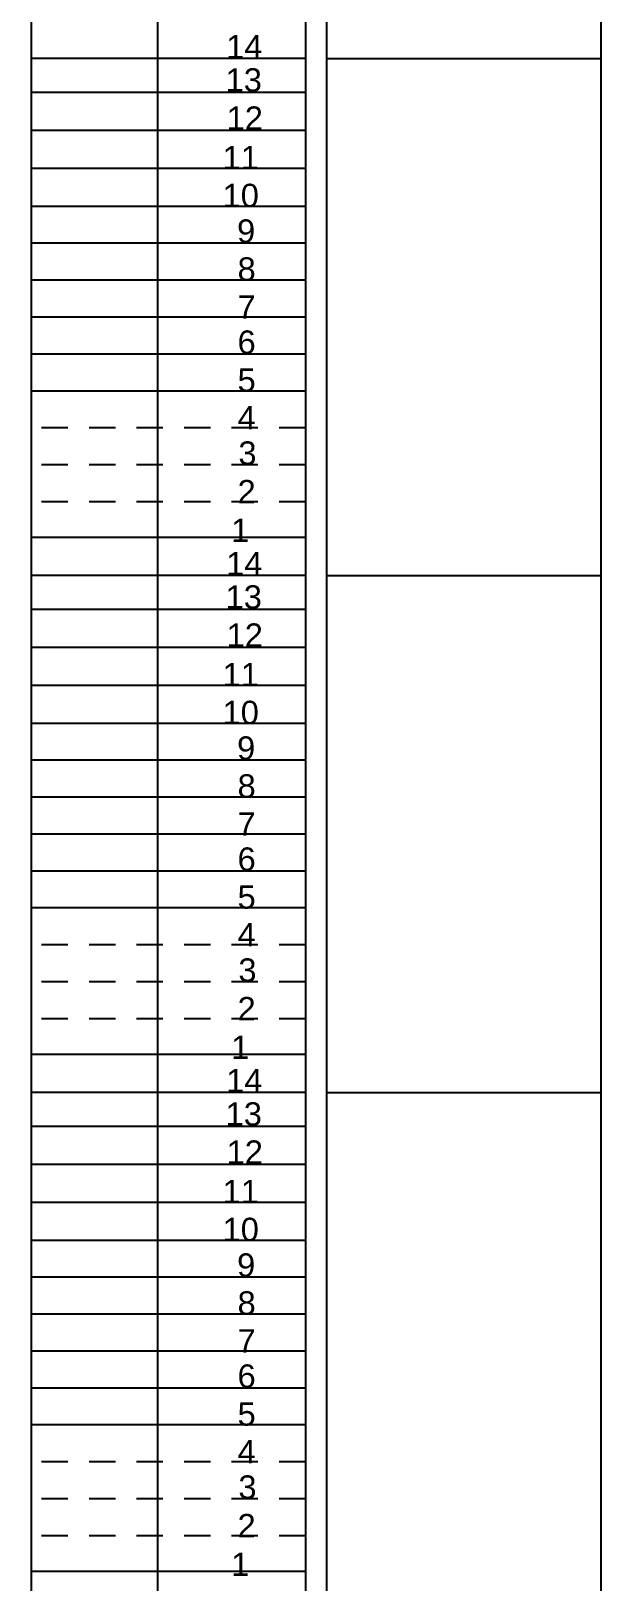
# Model space of a CAD drawing. Header units: millimetres. Extents: x 1217 to 2428, y 234 to 644.
# Drawn here: x 2243.77 to 2246.47, y 416.55 to 423.9 of the extents above; entities that cross this region are included whole.
import ezdxf

# ---------------------------------------------------------------- set-up
doc = ezdxf.new("R2010")
doc.units = ezdxf.units.MM
doc.linetypes.add('HIDDEN2', pattern=[0.1875, 0.125, -0.0625])
for name, color, linetype in [('0.1', 251, 'Continuous'), ('0.2', 2, 'Continuous'), ('0.3', 6, 'Continuous'), ('ESTRUCTURA', 3, 'Continuous'), ('MURO', 5, 'Continuous')]:
    doc.layers.add(name, color=color, linetype=linetype)
doc.styles.get("Standard").update_dxf_attribs({"font": 'arial.ttf'})

msp = doc.modelspace()

# ---------------------------------------------------------------- linework, layer by layer
at = {"layer": '0.1', "ltscale": 3, "elevation": 0}
for points in [[(2244.37108, 421.47099), (2244.37108, 423.95099)], [(2244.37108, 421.49099), (2244.3714, 423.83617)], [(2245.17108, 423.77099), (2246.47108, 423.77099)], [(2245.17108, 423.77099), (2246.47108, 423.77099)], [(2244.37108, 419.02099), (2244.37108, 421.50099)], [(2244.37108, 419.04099), (2244.3714, 421.38617)], [(2245.17108, 421.32099), (2246.47108, 421.32099)], [(2245.17108, 421.32099), (2246.47108, 421.32099)], [(2244.37108, 416.57099), (2244.37108, 419.05099)], [(2244.37108, 416.59099), (2244.3714, 418.93617)], [(2245.17108, 418.87099), (2246.47108, 418.87099)], [(2245.17108, 418.87099), (2246.47108, 418.87099)], [(2244.37108, 414.12099), (2244.37108, 416.60099)]]:
    msp.add_lwpolyline(points, dxfattribs=at)
at = {"layer": '0.1', "linetype": 'HIDDEN2', "elevation": 0}
for points in [[(2245.07108, 422.02099), (2243.77108, 422.02099)], [(2245.07108, 421.84599), (2243.77108, 421.84599)], [(2245.07108, 421.67099), (2243.77108, 421.67099)], [(2245.07108, 419.57099), (2243.77108, 419.57099)], [(2245.07108, 419.39599), (2243.77108, 419.39599)], [(2245.07108, 419.22099), (2243.77108, 419.22099)], [(2245.07108, 417.12099), (2243.77108, 417.12099)], [(2245.07108, 416.94599), (2243.77108, 416.94599)], [(2245.07108, 416.77099), (2243.77108, 416.77099)]]:
    msp.add_lwpolyline(points, dxfattribs=at)
at = {"layer": '0.2', "ltscale": 3, "elevation": 0}
for points in [[(2245.07108, 423.77099), (2243.77108, 423.77099)], [(2245.07108, 423.61099), (2243.77108, 423.61099)], [(2245.07108, 423.43099), (2243.77108, 423.43099)], [(2245.07108, 423.25099), (2243.77108, 423.25099)], [(2245.07108, 421.50099), (2243.77108, 421.50099)], [(2245.07108, 421.32099), (2243.77108, 421.32099)], [(2245.07108, 421.16099), (2243.77108, 421.16099)], [(2245.07108, 420.98099), (2243.77108, 420.98099)], [(2245.07108, 420.80099), (2243.77108, 420.80099)], [(2245.07108, 419.05099), (2243.77108, 419.05099)], [(2245.07108, 418.87099), (2243.77108, 418.87099)], [(2245.07108, 418.71099), (2243.77108, 418.71099)], [(2245.07108, 418.53099), (2243.77108, 418.53099)], [(2245.07108, 418.35099), (2243.77108, 418.35099)], [(2245.07108, 416.60099), (2243.77108, 416.60099)]]:
    msp.add_lwpolyline(points, dxfattribs=at)
at = {"layer": '0.3', "ltscale": 3, "elevation": 0}
for points in [[(2245.07108, 423.07099), (2243.77108, 423.07099)], [(2245.07108, 422.89599), (2243.77108, 422.89599)], [(2245.07108, 422.72099), (2243.77108, 422.72099)], [(2245.07108, 422.54599), (2243.77108, 422.54599)], [(2245.07108, 420.62099), (2243.77108, 420.62099)], [(2245.07108, 420.44599), (2243.77108, 420.44599)], [(2245.07108, 420.27099), (2243.77108, 420.27099)], [(2245.07108, 420.09599), (2243.77108, 420.09599)], [(2245.07108, 418.17099), (2243.77108, 418.17099)], [(2245.07108, 417.99599), (2243.77108, 417.99599)], [(2245.07108, 417.82099), (2243.77108, 417.82099)], [(2245.07108, 417.64599), (2243.77108, 417.64599)]]:
    msp.add_lwpolyline(points, dxfattribs=at)
at = {"layer": 'MURO', "ltscale": 3, "elevation": 0}
for points in [[(2246.47108, 436.20099), (2246.47108, 374.87099)], [(2243.77108, 436.05099), (2243.77108, 378.27099)], [(2245.17108, 426.22099), (2245.17108, 423.74099)], [(2245.07108, 424.64599), (2245.07108, 423.74099)], [(2245.07108, 423.95099), (2245.07108, 422.37099)], [(2245.17108, 423.95099), (2245.17108, 421.50099)], [(2245.07108, 423.77099), (2245.07108, 422.37099)], [(2245.17108, 423.77099), (2245.17108, 421.29099)], [(2245.07108, 422.37099), (2243.77108, 422.37099)], [(2245.07108, 422.37099), (2245.07108, 421.50099)], [(2245.07108, 422.19599), (2243.77108, 422.19599)], [(2245.07108, 422.19599), (2245.07108, 421.29099)], [(2245.07108, 421.50099), (2245.07108, 419.92099)], [(2245.17108, 421.50099), (2245.17108, 419.05099)], [(2245.07108, 421.32099), (2245.07108, 419.92099)], [(2245.17108, 421.32099), (2245.17108, 418.84099)], [(2245.07108, 419.92099), (2243.77108, 419.92099)], [(2245.07108, 419.92099), (2245.07108, 419.05099)], [(2245.07108, 419.74599), (2243.77108, 419.74599)], [(2245.07108, 419.74599), (2245.07108, 418.84099)], [(2245.07108, 419.05099), (2245.07108, 417.47099)], [(2245.17108, 419.05099), (2245.17108, 416.60099)], [(2245.07108, 418.87099), (2245.07108, 417.47099)], [(2245.17108, 418.87099), (2245.17108, 416.39099)], [(2245.07108, 417.47099), (2243.77108, 417.47099)], [(2245.07108, 417.47099), (2245.07108, 416.60099)], [(2245.07108, 417.29599), (2243.77108, 417.29599)], [(2245.07108, 417.29599), (2245.07108, 416.39099)], [(2245.07108, 416.60099), (2245.07108, 415.02099)], [(2245.17108, 416.60099), (2245.17108, 414.15099)]]:
    msp.add_lwpolyline(points, dxfattribs=at)

# ---------------------------------------------------------------- texts
at = {"layer": 'ESTRUCTURA', "color": 1, "char_height": 0.1106475, "width": 0.1026, "attachment_point": 9, "line_spacing_factor": 0.938532}
for s, insert in [('\\fArial|b0|i0|c0|p34|;14', (2244.86706, 423.77231, 0)), ('\\fArial|b0|i0|c0|p34|;13', (2244.86487, 423.61305, 0)), ('\\fArial|b0|i0|c0|p34|;12', (2244.86966, 423.43385, 0)), ('\\fArial|b0|i0|c0|p34|;11', (2244.8505, 423.2469, 0)), ('\\fArial|b0|i0|c0|p34|;10', (2244.8505, 423.0659, 0)), ('\\fArial|b0|i0|c0|p34|;9', (2244.83306, 422.89707, 0)), ('\\fArial|b0|i0|c0|p34|;8', (2244.83542, 422.7173, 0)), ('\\fArial|b0|i0|c0|p34|;7', (2244.83542, 422.53879, 0)), ('\\fArial|b0|i0|c0|p34|;6', (2244.83542, 422.37087, 0)), ('\\fArial|b0|i0|c0|p34|;5', (2244.83542, 422.19123, 0)), ('\\fArial|b0|i0|c0|p34|;4', (2244.83542, 422.01404, 0)), ('\\fArial|b0|i0|c0|p34|;3', (2244.83945, 421.84491, 0)), ('\\fArial|b0|i0|c0|p34|;2', (2244.83542, 421.66369, 0)), ('\\fArial|b0|i0|c0|p34|;1', (2244.80516, 421.48046, 0)), ('\\fArial|b0|i0|c0|p34|;14', (2244.86706, 421.32231, 0)), ('\\fArial|b0|i0|c0|p34|;13', (2244.86487, 421.16305, 0)), ('\\fArial|b0|i0|c0|p34|;12', (2244.86966, 420.98385, 0)), ('\\fArial|b0|i0|c0|p34|;11', (2244.8505, 420.7969, 0)), ('\\fArial|b0|i0|c0|p34|;10', (2244.8505, 420.6159, 0)), ('\\fArial|b0|i0|c0|p34|;9', (2244.83306, 420.44707, 0)), ('\\fArial|b0|i0|c0|p34|;8', (2244.83542, 420.2673, 0)), ('\\fArial|b0|i0|c0|p34|;7', (2244.83542, 420.08879, 0)), ('\\fArial|b0|i0|c0|p34|;6', (2244.83542, 419.92087, 0)), ('\\fArial|b0|i0|c0|p34|;5', (2244.83542, 419.74123, 0)), ('\\fArial|b0|i0|c0|p34|;4', (2244.83542, 419.56404, 0)), ('\\fArial|b0|i0|c0|p34|;3', (2244.83945, 419.39491, 0)), ('\\fArial|b0|i0|c0|p34|;2', (2244.83542, 419.21369, 0)), ('\\fArial|b0|i0|c0|p34|;1', (2244.80516, 419.03046, 0)), ('\\fArial|b0|i0|c0|p34|;14', (2244.86706, 418.87231, 0)), ('\\fArial|b0|i0|c0|p34|;13', (2244.86487, 418.71305, 0)), ('\\fArial|b0|i0|c0|p34|;12', (2244.86966, 418.53385, 0)), ('\\fArial|b0|i0|c0|p34|;11', (2244.8505, 418.3469, 0)), ('\\fArial|b0|i0|c0|p34|;10', (2244.8505, 418.1659, 0)), ('\\fArial|b0|i0|c0|p34|;9', (2244.83306, 417.99707, 0)), ('\\fArial|b0|i0|c0|p34|;8', (2244.83542, 417.8173, 0)), ('\\fArial|b0|i0|c0|p34|;7', (2244.83542, 417.63879, 0)), ('\\fArial|b0|i0|c0|p34|;6', (2244.83542, 417.47087, 0)), ('\\fArial|b0|i0|c0|p34|;5', (2244.83542, 417.29123, 0)), ('\\fArial|b0|i0|c0|p34|;4', (2244.83542, 417.11404, 0)), ('\\fArial|b0|i0|c0|p34|;3', (2244.83945, 416.94491, 0)), ('\\fArial|b0|i0|c0|p34|;2', (2244.83542, 416.76369, 0)), ('\\fArial|b0|i0|c0|p34|;1', (2244.80516, 416.58046, 0))]:
    msp.add_mtext(s, dxfattribs=dict(at, insert=insert))

doc.saveas('drawing.dxf')
